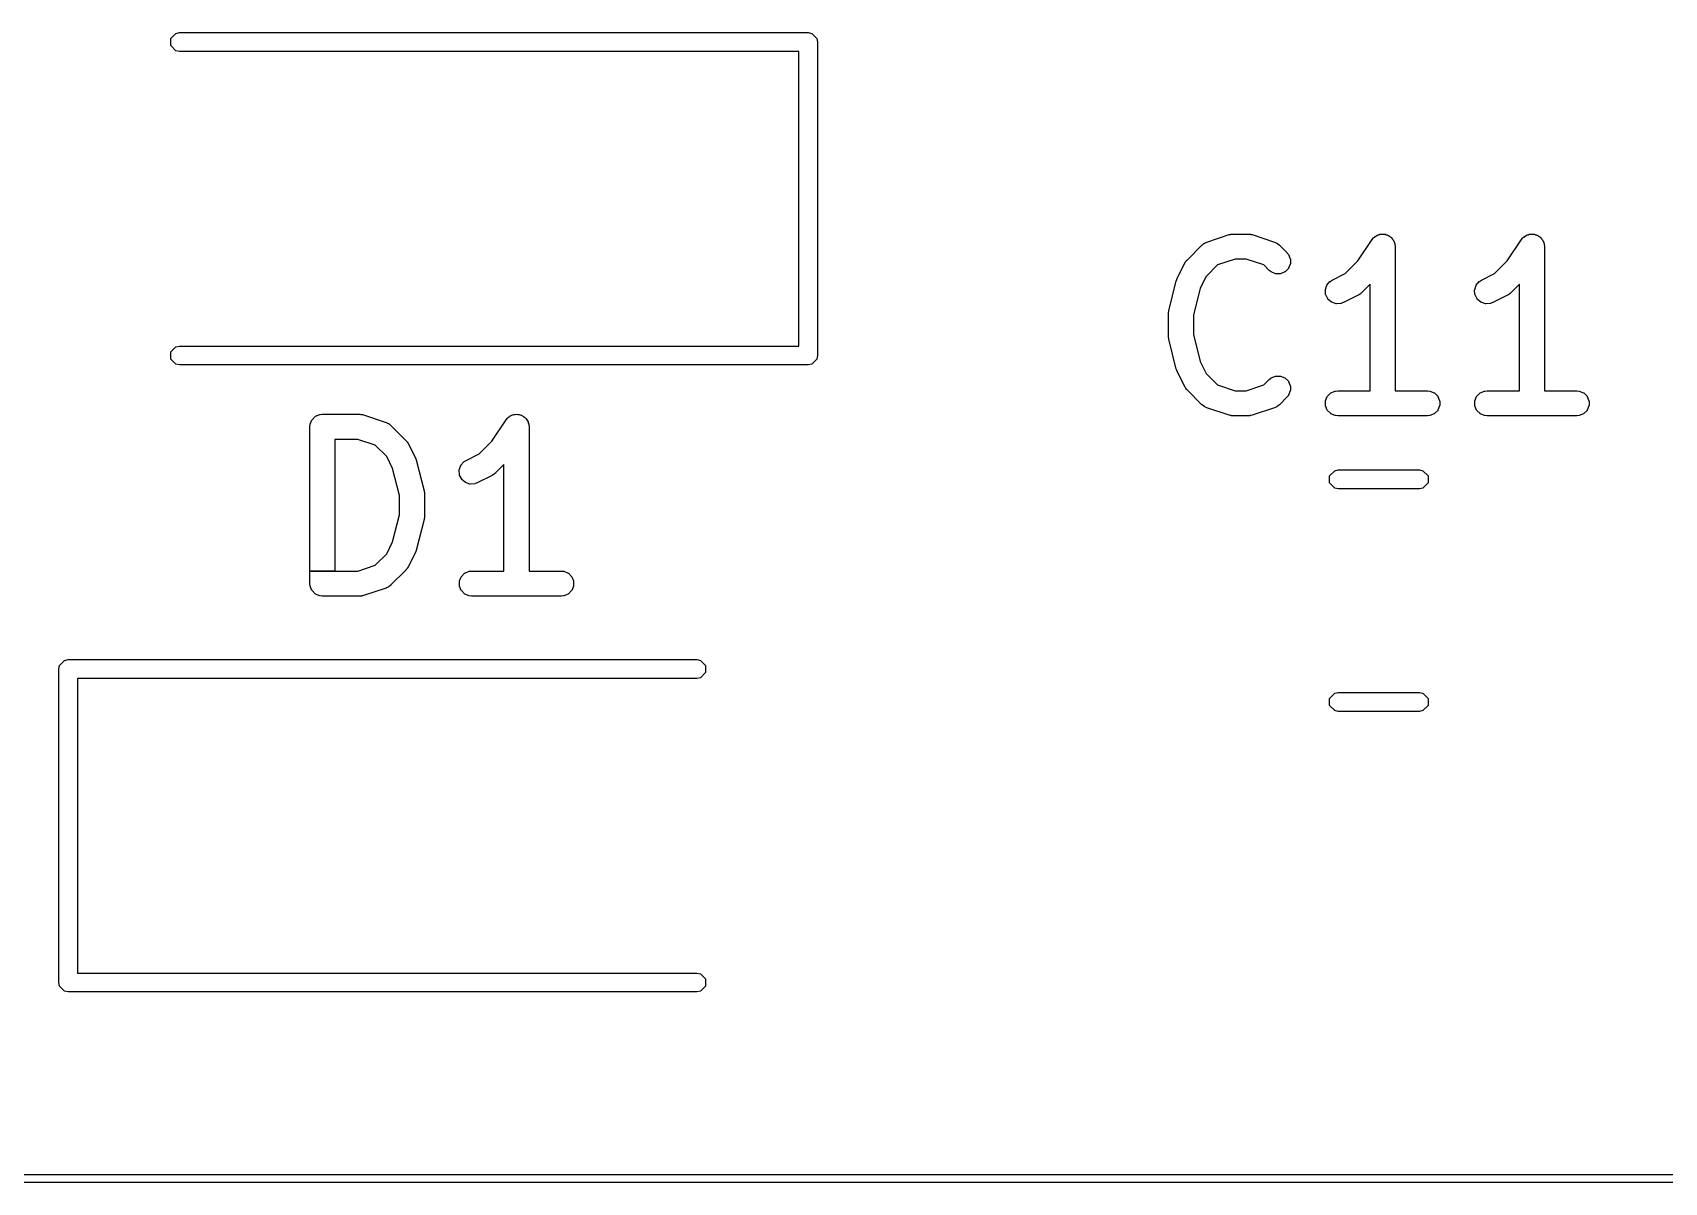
# Model space of a CAD drawing. Header units: inches. Extents: x 5.52 to 6.86, y -4.07 to -3.08.
# Drawn here: x 5.7643 to 6.1741, y -4.0659 to -3.7772 of the extents above; entities that cross this region are included whole.
import ezdxf

# ---------------------------------------------------------------- set-up
doc = ezdxf.new("R2010")
doc.units = ezdxf.units.IN
doc.header["$MEASUREMENT"] = 0
doc.layers.add('BLACK', color=7, linetype='CONTINUOUS')

msp = doc.modelspace()

# ---------------------------------------------------------------- linework, layer by layer
at = {"layer": 'BLACK', "linetype": 'CONTINUOUS'}
for p, q in [((5.799, -3.77862), (5.80028, -3.77735)), ((5.80028, -3.77735), (5.80118, -3.77717)), ((5.80118, -3.77717), (5.95906, -3.77717)), ((5.95906, -3.77717), (5.95996, -3.77735)), ((5.95996, -3.77735), (5.96124, -3.77862)), ((5.799, -3.78043), (5.799, -3.77862)), ((5.80028, -3.78171), (5.799, -3.78043)), ((5.80118, -3.78189), (5.80028, -3.78171)), ((5.96124, -3.77862), (5.96142, -3.77953)), ((5.96142, -3.77953), (5.96142, -3.85827)), ((5.95669, -3.78189), (5.80118, -3.78189)), ((5.95669, -3.85591), (5.95669, -3.78189)), ((6.0542, -3.8343), (6.05795, -3.83055)), ((6.05795, -3.83055), (6.05797, -3.83053)), ((6.05797, -3.83053), (6.05841, -3.83017)), ((6.05841, -3.83017), (6.05846, -3.83014)), ((6.05846, -3.83014), (6.05853, -3.83011)), ((6.05853, -3.83011), (6.05859, -3.83006)), ((6.05859, -3.83006), (6.05864, -3.83003)), ((6.05864, -3.83003), (6.05917, -3.82979)), ((6.05917, -3.82979), (6.05918, -3.82979)), ((6.05918, -3.82979), (6.06481, -3.82791)), ((6.06481, -3.82791), (6.06483, -3.82791)), ((6.06483, -3.82791), (6.0651, -3.82784)), ((6.0651, -3.82784), (6.06515, -3.82782)), ((6.06515, -3.82782), (6.06521, -3.82781)), ((6.06521, -3.82781), (6.0653, -3.8278)), ((6.0653, -3.8278), (6.06539, -3.82778)), ((6.06539, -3.82778), (6.06545, -3.82777)), ((6.06545, -3.82777), (6.06551, -3.82778)), ((6.06551, -3.82778), (6.06578, -3.82775)), ((6.06578, -3.82775), (6.0658, -3.82775)), ((6.0658, -3.82775), (6.06955, -3.82775)), ((6.06955, -3.82775), (6.06957, -3.82775)), ((6.06957, -3.82775), (6.06985, -3.82778)), ((6.06985, -3.82778), (6.06991, -3.82777)), ((6.06991, -3.82777), (6.06997, -3.82778)), ((6.06997, -3.82778), (6.07006, -3.8278)), ((6.07006, -3.8278), (6.07015, -3.82781)), ((6.07015, -3.82781), (6.07021, -3.82782)), ((6.07021, -3.82782), (6.07026, -3.82784)), ((6.07026, -3.82784), (6.07053, -3.82791)), ((6.07053, -3.82791), (6.07055, -3.82791)), ((6.07055, -3.82791), (6.07617, -3.82979)), ((6.07617, -3.82979), (6.07619, -3.82979)), ((6.07619, -3.82979), (6.07672, -3.83003)), ((6.07672, -3.83003), (6.07677, -3.83006)), ((6.07677, -3.83006), (6.07683, -3.83011)), ((6.07683, -3.83011), (6.07689, -3.83014)), ((6.07689, -3.83014), (6.07694, -3.83017)), ((6.07694, -3.83017), (6.07739, -3.83053)), ((6.07739, -3.83053), (6.07741, -3.83055)), ((6.07741, -3.83055), (6.07928, -3.83242)), ((6.0971, -3.83452), (6.10068, -3.82915)), ((6.10068, -3.82915), (6.10069, -3.82914)), ((6.10069, -3.82913), (6.10106, -3.82869)), ((6.10069, -3.82914), (6.1007, -3.82913)), ((6.1007, -3.82913), (6.10069, -3.82913)), ((6.10069, -3.82914), (6.10069, -3.82914)), ((6.10069, -3.82914), (6.10069, -3.82914)), ((6.10106, -3.82869), (6.1011, -3.82865)), ((6.1011, -3.82865), (6.10133, -3.8285)), ((6.10133, -3.8285), (6.10152, -3.8283)), ((6.10152, -3.8283), (6.10158, -3.82826)), ((6.10158, -3.82826), (6.10183, -3.82816)), ((6.10183, -3.82816), (6.10206, -3.82801)), ((6.10206, -3.82801), (6.10213, -3.82798)), ((6.10213, -3.82798), (6.1024, -3.82792)), ((6.1024, -3.82792), (6.10265, -3.82782)), ((6.10265, -3.82782), (6.10272, -3.82781)), ((6.10272, -3.82781), (6.10299, -3.82781)), ((6.10299, -3.82781), (6.10326, -3.82775)), ((6.10326, -3.82775), (6.10333, -3.82775)), ((6.10333, -3.82775), (6.1036, -3.82781)), ((6.1036, -3.82781), (6.10388, -3.82781)), ((6.10388, -3.82781), (6.10395, -3.82782)), ((6.10395, -3.82782), (6.1042, -3.82792)), ((6.1042, -3.82792), (6.10446, -3.82798)), ((6.10446, -3.82798), (6.10454, -3.82801)), ((6.10454, -3.82801), (6.10476, -3.82816)), ((6.10476, -3.82816), (6.10502, -3.82826)), ((6.10502, -3.82826), (6.10508, -3.8283)), ((6.10508, -3.8283), (6.10527, -3.82849)), ((6.10527, -3.82849), (6.10549, -3.82864)), ((6.10549, -3.82864), (6.10555, -3.8287)), ((6.10555, -3.8287), (6.1057, -3.82893)), ((6.1057, -3.82893), (6.10589, -3.82912)), ((6.10589, -3.82912), (6.10594, -3.82918)), ((6.10594, -3.82918), (6.10604, -3.82943)), ((6.10604, -3.82943), (6.10619, -3.82966)), ((6.10619, -3.82966), (6.10622, -3.82973)), ((6.10622, -3.82973), (6.10627, -3.82999)), ((6.10627, -3.82999), (6.10638, -3.83025)), ((6.10638, -3.83025), (6.10639, -3.8303)), ((6.10639, -3.8303), (6.10645, -3.83087)), ((6.10645, -3.83087), (6.10644, -3.83087)), ((6.10644, -3.83087), (6.10644, -3.83087)), ((6.10644, -3.83087), (6.10645, -3.83087)), ((6.10645, -3.83087), (6.10645, -3.83088)), ((6.10645, -3.83088), (6.10645, -3.8309)), ((6.10645, -3.8309), (6.10645, -3.86712)), ((6.1346, -3.83452), (6.13817, -3.82915)), ((6.13817, -3.82915), (6.13818, -3.82914)), ((6.13818, -3.82914), (6.13818, -3.82914)), ((6.13818, -3.82914), (6.13819, -3.82914)), ((6.13819, -3.82913), (6.13855, -3.82869)), ((6.13819, -3.82914), (6.13819, -3.82913)), ((6.13819, -3.82913), (6.13819, -3.82913)), ((6.13855, -3.82869), (6.1386, -3.82865)), ((6.1386, -3.82865), (6.13882, -3.8285)), ((6.13882, -3.8285), (6.13902, -3.8283)), ((6.13902, -3.8283), (6.13908, -3.82826)), ((6.13908, -3.82826), (6.13933, -3.82816)), ((6.13933, -3.82816), (6.13955, -3.82801)), ((6.13955, -3.82801), (6.13962, -3.82798)), ((6.13962, -3.82798), (6.13989, -3.82792)), ((6.13989, -3.82792), (6.14014, -3.82782)), ((6.14014, -3.82782), (6.14022, -3.82781)), ((6.14022, -3.82781), (6.14049, -3.82781)), ((6.14049, -3.82781), (6.14075, -3.82775)), ((6.14075, -3.82775), (6.14083, -3.82775)), ((6.14083, -3.82775), (6.1411, -3.82781)), ((6.1411, -3.82781), (6.14137, -3.82781)), ((6.14137, -3.82781), (6.14145, -3.82782)), ((6.14145, -3.82782), (6.1417, -3.82792)), ((6.1417, -3.82792), (6.14196, -3.82798)), ((6.14196, -3.82798), (6.14203, -3.82801)), ((6.14203, -3.82801), (6.14226, -3.82816)), ((6.14226, -3.82816), (6.14251, -3.82826)), ((6.14251, -3.82826), (6.14257, -3.8283)), ((6.14257, -3.8283), (6.14277, -3.82849)), ((6.14277, -3.82849), (6.14299, -3.82864)), ((6.14299, -3.82864), (6.14304, -3.8287)), ((6.14304, -3.8287), (6.1432, -3.82893)), ((6.1432, -3.82893), (6.14339, -3.82912)), ((6.14339, -3.82912), (6.14343, -3.82918)), ((6.14343, -3.82918), (6.14354, -3.82943)), ((6.14354, -3.82943), (6.14369, -3.82966)), ((6.14369, -3.82966), (6.14371, -3.82973)), ((6.14371, -3.82973), (6.14377, -3.82999)), ((6.14377, -3.82999), (6.14387, -3.83025)), ((6.14387, -3.83025), (6.14389, -3.8303)), ((6.14389, -3.8303), (6.14394, -3.83087)), ((6.14394, -3.83087), (6.14394, -3.83087)), ((6.14394, -3.83087), (6.14394, -3.83087)), ((6.14394, -3.83087), (6.14394, -3.83087)), ((6.14394, -3.83087), (6.14394, -3.83088)), ((6.14394, -3.83088), (6.14394, -3.8309)), ((6.14394, -3.8309), (6.14394, -3.86712)), ((6.05362, -3.8351), (6.05377, -3.83486)), ((6.05377, -3.83486), (6.05379, -3.83481)), ((6.05379, -3.83481), (6.05382, -3.83476)), ((6.05382, -3.83476), (6.05388, -3.83469)), ((6.05388, -3.83469), (6.05393, -3.83461)), ((6.05393, -3.83461), (6.05397, -3.83456)), ((6.05397, -3.83456), (6.05402, -3.83452)), ((6.05402, -3.83452), (6.05419, -3.83431)), ((6.05419, -3.83431), (6.0542, -3.8343)), ((6.06632, -3.83405), (6.06188, -3.83553)), ((6.06904, -3.83405), (6.06632, -3.83405)), ((6.07348, -3.83553), (6.06904, -3.83405)), ((6.07928, -3.83242), (6.07929, -3.83244)), ((6.07929, -3.83244), (6.07966, -3.83288)), ((6.07966, -3.83288), (6.07969, -3.83293)), ((6.07969, -3.83293), (6.08013, -3.834)), ((6.08013, -3.834), (6.08015, -3.83407)), ((6.08015, -3.83407), (6.08015, -3.83522)), ((6.09393, -3.83768), (6.0971, -3.83452)), ((6.13143, -3.83768), (6.1346, -3.83452)), ((6.05161, -3.83918), (6.0517, -3.83894)), ((6.0517, -3.83894), (6.05172, -3.8389)), ((6.05172, -3.8389), (6.05173, -3.83888)), ((6.05173, -3.83888), (6.05174, -3.83886)), ((6.05174, -3.83886), (6.05361, -3.83511)), ((6.05361, -3.83511), (6.05362, -3.8351)), ((6.05902, -3.83839), (6.05753, -3.84137)), ((6.06188, -3.83553), (6.05902, -3.83839)), ((6.07483, -3.83688), (6.07348, -3.83553)), ((6.07484, -3.83689), (6.07483, -3.83688)), ((6.07529, -3.83726), (6.07484, -3.83689)), ((6.07534, -3.83728), (6.07529, -3.83726)), ((6.0764, -3.83773), (6.07534, -3.83728)), ((6.07648, -3.83774), (6.0764, -3.83773)), ((6.07763, -3.83774), (6.07648, -3.83774)), ((6.0777, -3.83773), (6.07763, -3.83774)), ((6.07877, -3.83728), (6.0777, -3.83773)), ((6.07883, -3.83724), (6.07877, -3.83728)), ((6.07965, -3.83643), (6.07883, -3.83724)), ((6.07969, -3.83636), (6.07965, -3.83643)), ((6.08013, -3.8353), (6.07969, -3.83636)), ((6.08015, -3.83522), (6.08013, -3.8353)), ((6.09064, -3.83933), (6.09393, -3.83768)), ((6.12814, -3.83933), (6.13143, -3.83768)), ((6.04963, -3.84701), (6.0515, -3.83951)), ((6.0515, -3.83951), (6.05151, -3.83949)), ((6.05151, -3.83947), (6.05152, -3.83942)), ((6.05151, -3.83949), (6.05151, -3.83947)), ((6.05152, -3.83942), (6.05161, -3.83918)), ((6.05753, -3.84137), (6.05583, -3.84816)), ((6.08893, -3.84172), (6.0893, -3.84062)), ((6.08893, -3.84179), (6.08893, -3.84172)), ((6.08901, -3.84294), (6.08893, -3.84179)), ((6.08903, -3.84301), (6.08901, -3.84294)), ((6.08954, -3.84405), (6.08903, -3.84301)), ((6.0893, -3.84062), (6.08934, -3.84056)), ((6.08934, -3.84056), (6.09009, -3.83969)), ((6.09009, -3.83969), (6.09014, -3.83965)), ((6.09014, -3.83965), (6.09063, -3.83934)), ((6.09063, -3.83934), (6.09064, -3.83933)), ((6.09721, -3.84309), (6.09346, -3.84496)), ((6.09723, -3.84308), (6.09721, -3.84309)), ((6.09746, -3.84293), (6.09723, -3.84308)), ((6.09752, -3.84291), (6.09746, -3.84293)), ((6.09757, -3.84288), (6.09752, -3.84291)), ((6.09764, -3.84282), (6.09757, -3.84288)), ((6.09772, -3.84277), (6.09764, -3.84282)), ((6.09776, -3.84273), (6.09772, -3.84277)), ((6.0978, -3.84269), (6.09776, -3.84273)), ((6.09801, -3.84251), (6.0978, -3.84269)), ((6.09803, -3.8425), (6.09801, -3.84251)), ((6.10015, -3.84038), (6.09803, -3.8425)), ((6.10015, -3.86712), (6.10015, -3.84038)), ((6.12642, -3.84179), (6.12643, -3.84172)), ((6.1265, -3.84294), (6.12642, -3.84179)), ((6.12643, -3.84172), (6.12679, -3.84062)), ((6.12652, -3.84301), (6.1265, -3.84294)), ((6.12704, -3.84405), (6.12652, -3.84301)), ((6.12679, -3.84062), (6.12683, -3.84056)), ((6.12683, -3.84056), (6.12759, -3.83969)), ((6.12759, -3.83969), (6.12763, -3.83965)), ((6.12763, -3.83965), (6.12812, -3.83934)), ((6.12812, -3.83934), (6.12814, -3.83933)), ((6.1347, -3.84309), (6.13095, -3.84496)), ((6.13472, -3.84308), (6.1347, -3.84309)), ((6.13495, -3.84293), (6.13472, -3.84308)), ((6.13501, -3.84291), (6.13495, -3.84293)), ((6.13506, -3.84288), (6.13501, -3.84291)), ((6.13513, -3.84282), (6.13506, -3.84288)), ((6.13521, -3.84277), (6.13513, -3.84282)), ((6.13525, -3.84273), (6.13521, -3.84277)), ((6.1353, -3.84269), (6.13525, -3.84273)), ((6.13551, -3.84251), (6.1353, -3.84269)), ((6.13552, -3.8425), (6.13551, -3.84251)), ((6.13765, -3.84038), (6.13552, -3.8425)), ((6.13765, -3.86712), (6.13765, -3.84038)), ((6.04957, -3.84739), (6.04959, -3.84718)), ((6.04959, -3.84718), (6.0496, -3.84712)), ((6.0496, -3.84712), (6.04961, -3.8471)), ((6.04961, -3.8471), (6.04962, -3.84703)), ((6.04962, -3.84703), (6.04963, -3.84701)), ((6.08959, -3.84411), (6.08954, -3.84405)), ((6.09046, -3.84486), (6.08959, -3.84411)), ((6.09053, -3.8449), (6.09046, -3.84486)), ((6.09162, -3.84526), (6.09053, -3.8449)), ((6.0917, -3.84527), (6.09162, -3.84526)), ((6.09284, -3.84519), (6.0917, -3.84527)), ((6.0929, -3.84518), (6.09284, -3.84519)), ((6.09344, -3.84497), (6.0929, -3.84518)), ((6.09346, -3.84496), (6.09344, -3.84497)), ((6.12708, -3.84411), (6.12704, -3.84405)), ((6.12796, -3.84486), (6.12708, -3.84411)), ((6.12802, -3.8449), (6.12796, -3.84486)), ((6.12911, -3.84526), (6.12802, -3.8449)), ((6.12919, -3.84527), (6.12911, -3.84526)), ((6.13034, -3.84519), (6.12919, -3.84527)), ((6.1304, -3.84518), (6.13034, -3.84519)), ((6.13094, -3.84497), (6.1304, -3.84518)), ((6.13095, -3.84496), (6.13094, -3.84497)), ((6.04953, -3.84775), (6.04954, -3.84768)), ((6.04953, -3.84777), (6.04953, -3.84775)), ((6.04953, -3.8534), (6.04953, -3.84777)), ((6.04954, -3.8476), (6.04957, -3.84739)), ((6.04954, -3.84766), (6.04954, -3.8476)), ((6.04954, -3.84768), (6.04954, -3.84766)), ((6.05583, -3.84816), (6.05583, -3.85301)), ((6.04953, -3.85341), (6.04953, -3.8534)), ((6.04954, -3.85349), (6.04953, -3.85341)), ((6.04954, -3.85351), (6.04954, -3.85349)), ((6.04954, -3.85357), (6.04954, -3.85351)), ((6.04957, -3.85378), (6.04954, -3.85357)), ((6.04959, -3.85399), (6.04957, -3.85378)), ((6.0496, -3.85405), (6.04959, -3.85399)), ((6.04961, -3.85406), (6.0496, -3.85405)), ((6.04962, -3.85414), (6.04961, -3.85406)), ((6.04963, -3.85416), (6.04962, -3.85414)), ((6.0515, -3.86166), (6.04963, -3.85416)), ((6.05583, -3.85301), (6.05753, -3.8598)), ((5.799, -3.85736), (5.80028, -3.85609)), ((5.799, -3.85917), (5.799, -3.85736)), ((5.80028, -3.86045), (5.799, -3.85917)), ((5.80028, -3.85609), (5.80118, -3.85591)), ((5.80118, -3.85591), (5.95669, -3.85591)), ((5.96124, -3.85917), (5.95996, -3.86045)), ((5.96142, -3.85827), (5.96124, -3.85917)), ((5.80118, -3.86063), (5.80028, -3.86045)), ((5.95906, -3.86063), (5.80118, -3.86063)), ((5.95996, -3.86045), (5.95906, -3.86063)), ((6.05151, -3.86168), (6.0515, -3.86166)), ((6.05151, -3.8617), (6.05151, -3.86168)), ((6.05152, -3.86174), (6.05151, -3.8617)), ((6.05162, -3.86198), (6.05152, -3.86174)), ((6.0517, -3.86222), (6.05162, -3.86198)), ((6.05172, -3.86226), (6.0517, -3.86222)), ((6.05173, -3.86229), (6.05172, -3.86226)), ((6.05174, -3.8623), (6.05173, -3.86229)), ((6.05361, -3.86605), (6.05174, -3.8623)), ((6.05753, -3.8598), (6.05902, -3.86278)), ((6.05902, -3.86278), (6.06188, -3.86564)), ((6.07534, -3.86388), (6.0764, -3.86344)), ((6.0764, -3.86344), (6.07648, -3.86343)), ((6.07648, -3.86343), (6.07763, -3.86343)), ((6.07763, -3.86343), (6.0777, -3.86344)), ((6.0777, -3.86344), (6.07877, -3.86388)), ((6.05362, -3.86607), (6.05361, -3.86605)), ((6.05377, -3.8663), (6.05362, -3.86607)), ((6.05379, -3.86636), (6.05377, -3.8663)), ((6.05382, -3.86641), (6.05379, -3.86636)), ((6.05388, -3.86648), (6.05382, -3.86641)), ((6.05393, -3.86656), (6.05388, -3.86648)), ((6.05397, -3.8666), (6.05393, -3.86656)), ((6.05402, -3.86664), (6.05397, -3.8666)), ((6.05419, -3.86686), (6.05402, -3.86664)), ((6.0542, -3.86687), (6.05419, -3.86686)), ((6.05795, -3.87062), (6.0542, -3.86687)), ((6.06188, -3.86564), (6.06632, -3.86712)), ((6.06632, -3.86712), (6.06904, -3.86712)), ((6.06904, -3.86712), (6.07348, -3.86564)), ((6.07348, -3.86564), (6.07483, -3.86429)), ((6.07483, -3.86429), (6.07484, -3.86428)), ((6.07484, -3.86428), (6.07529, -3.86391)), ((6.07529, -3.86391), (6.07534, -3.86388)), ((6.07877, -3.86388), (6.07883, -3.86392)), ((6.07883, -3.86392), (6.07965, -3.86474)), ((6.07965, -3.86474), (6.07969, -3.8648)), ((6.07969, -3.8648), (6.08013, -3.86587)), ((6.08013, -3.86717), (6.07969, -3.86823)), ((6.08013, -3.86587), (6.08015, -3.86594)), ((6.08015, -3.86709), (6.08013, -3.86717)), ((6.08015, -3.86594), (6.08015, -3.86709)), ((6.08946, -3.86849), (6.09027, -3.86767)), ((6.09027, -3.86767), (6.09034, -3.86763)), ((6.09034, -3.86763), (6.0914, -3.86719)), ((6.0914, -3.86719), (6.09146, -3.86718)), ((6.09146, -3.86718), (6.09203, -3.86712)), ((6.09203, -3.86712), (6.09205, -3.86712)), ((6.09205, -3.86712), (6.10015, -3.86712)), ((6.10645, -3.86712), (6.11455, -3.86712)), ((6.11455, -3.86712), (6.11457, -3.86712)), ((6.11457, -3.86712), (6.11514, -3.86718)), ((6.11514, -3.86718), (6.1152, -3.86719)), ((6.1152, -3.86719), (6.11626, -3.86763)), ((6.11626, -3.86763), (6.11633, -3.86767)), ((6.11633, -3.86767), (6.11714, -3.86849)), ((6.12695, -3.86849), (6.12777, -3.86767)), ((6.12777, -3.86767), (6.12783, -3.86763)), ((6.12783, -3.86763), (6.12889, -3.86719)), ((6.12889, -3.86719), (6.12895, -3.86718)), ((6.12895, -3.86718), (6.12953, -3.86712)), ((6.12953, -3.86712), (6.12955, -3.86712)), ((6.12955, -3.86712), (6.13765, -3.86712)), ((6.14394, -3.86712), (6.15204, -3.86712)), ((6.15204, -3.86712), (6.15206, -3.86712)), ((6.15206, -3.86712), (6.15264, -3.86718)), ((6.15264, -3.86718), (6.15269, -3.86719)), ((6.15269, -3.86719), (6.15376, -3.86763)), ((6.15376, -3.86763), (6.15382, -3.86767)), ((6.15382, -3.86767), (6.15464, -3.86849)), ((6.05797, -3.87063), (6.05795, -3.87062)), ((6.05841, -3.871), (6.05797, -3.87063)), ((6.05846, -3.87103), (6.05841, -3.871)), ((6.05853, -3.87106), (6.05846, -3.87103)), ((6.05859, -3.87111), (6.05853, -3.87106)), ((6.05864, -3.87114), (6.05859, -3.87111)), ((6.05917, -3.87137), (6.05864, -3.87114)), ((6.05918, -3.87138), (6.05917, -3.87137)), ((6.06481, -3.87326), (6.05918, -3.87138)), ((6.07617, -3.87138), (6.07055, -3.87326)), ((6.07619, -3.87137), (6.07617, -3.87138)), ((6.07672, -3.87114), (6.07619, -3.87137)), ((6.07677, -3.87111), (6.07672, -3.87114)), ((6.07683, -3.87106), (6.07677, -3.87111)), ((6.07689, -3.87103), (6.07683, -3.87106)), ((6.07694, -3.871), (6.07689, -3.87103)), ((6.07739, -3.87063), (6.07694, -3.871)), ((6.07741, -3.87062), (6.07739, -3.87063)), ((6.07928, -3.86875), (6.07741, -3.87062)), ((6.07929, -3.86873), (6.07928, -3.86875)), ((6.07966, -3.86828), (6.07929, -3.86873)), ((6.07969, -3.86823), (6.07966, -3.86828)), ((6.08896, -3.86969), (6.08897, -3.86962)), ((6.08896, -3.87084), (6.08896, -3.86969)), ((6.08897, -3.87092), (6.08896, -3.87084)), ((6.08897, -3.86962), (6.08941, -3.86855)), ((6.08941, -3.87198), (6.08897, -3.87092)), ((6.08941, -3.86855), (6.08946, -3.86849)), ((6.11714, -3.86849), (6.11719, -3.86855)), ((6.11719, -3.86855), (6.11763, -3.86962)), ((6.11763, -3.87092), (6.11719, -3.87198)), ((6.11763, -3.86962), (6.11764, -3.86969)), ((6.11764, -3.87084), (6.11763, -3.87092)), ((6.11764, -3.86969), (6.11764, -3.87084)), ((6.12645, -3.86969), (6.12647, -3.86962)), ((6.12645, -3.87084), (6.12645, -3.86969)), ((6.12647, -3.87092), (6.12645, -3.87084)), ((6.12647, -3.86962), (6.12691, -3.86855)), ((6.12691, -3.87198), (6.12647, -3.87092)), ((6.12691, -3.86855), (6.12695, -3.86849)), ((6.15464, -3.86849), (6.15468, -3.86855)), ((6.15468, -3.86855), (6.15512, -3.86962)), ((6.15512, -3.87092), (6.15468, -3.87198)), ((6.15512, -3.86962), (6.15514, -3.86969)), ((6.15514, -3.87084), (6.15512, -3.87092)), ((6.15514, -3.86969), (6.15514, -3.87084)), ((5.83393, -3.87615), (5.83399, -3.87558)), ((5.83399, -3.87558), (5.834, -3.87552)), ((5.834, -3.87552), (5.83445, -3.87446)), ((5.83445, -3.87446), (5.83449, -3.87439)), ((5.83449, -3.87439), (5.8353, -3.87358)), ((5.8353, -3.87358), (5.83537, -3.87354)), ((5.83537, -3.87354), (5.83643, -3.8731)), ((5.83643, -3.8731), (5.83649, -3.87308)), ((5.83649, -3.87308), (5.83706, -3.87303)), ((5.83706, -3.87303), (5.83708, -3.87302)), ((5.83708, -3.87302), (5.84646, -3.87302)), ((5.84646, -3.87302), (5.84648, -3.87303)), ((5.84648, -3.87303), (5.84675, -3.87305)), ((5.84675, -3.87305), (5.84681, -3.87305)), ((5.84681, -3.87305), (5.84687, -3.87305)), ((5.84687, -3.87305), (5.84696, -3.87307)), ((5.84696, -3.87307), (5.84705, -3.87308)), ((5.84705, -3.87308), (5.84711, -3.8731)), ((5.84711, -3.8731), (5.84716, -3.87312)), ((5.84716, -3.87312), (5.84743, -3.87318)), ((5.84743, -3.87318), (5.84745, -3.87319)), ((5.84745, -3.87319), (5.85308, -3.87506)), ((5.85308, -3.87506), (5.85309, -3.87507)), ((5.85309, -3.87507), (5.85362, -3.8753)), ((5.85362, -3.8753), (5.85367, -3.87533)), ((5.85367, -3.87533), (5.85373, -3.87538)), ((5.85373, -3.87538), (5.8538, -3.87541)), ((5.8538, -3.87541), (5.85385, -3.87544)), ((5.85385, -3.87544), (5.85429, -3.87581)), ((5.85429, -3.87581), (5.85431, -3.87582)), ((5.85431, -3.87582), (5.85806, -3.87957)), ((5.87963, -3.87979), (5.88321, -3.87443)), ((5.88321, -3.87443), (5.88322, -3.87441)), ((5.88322, -3.87441), (5.88358, -3.87396)), ((5.88322, -3.87441), (5.88322, -3.87441)), ((5.88322, -3.87441), (5.88322, -3.87441)), ((5.88322, -3.87441), (5.88322, -3.87441)), ((5.88322, -3.87441), (5.88322, -3.87441)), ((5.88358, -3.87396), (5.88363, -3.87392)), ((5.88363, -3.87392), (5.88385, -3.87377)), ((5.88385, -3.87377), (5.88405, -3.87358)), ((5.88405, -3.87358), (5.88411, -3.87354)), ((5.88411, -3.87354), (5.88436, -3.87343)), ((5.88436, -3.87343), (5.88458, -3.87328)), ((5.88458, -3.87328), (5.88466, -3.87325)), ((5.88466, -3.87325), (5.88492, -3.8732)), ((5.88492, -3.8732), (5.88518, -3.8731)), ((5.88518, -3.8731), (5.88525, -3.87308)), ((5.88525, -3.87308), (5.88552, -3.87308)), ((5.88552, -3.87308), (5.88579, -3.87303)), ((5.88579, -3.87303), (5.88586, -3.87303)), ((5.88586, -3.87303), (5.88613, -3.87308)), ((5.88613, -3.87308), (5.8864, -3.87308)), ((5.8864, -3.87308), (5.88648, -3.8731)), ((5.88648, -3.8731), (5.88673, -3.8732)), ((5.88673, -3.8732), (5.88699, -3.87325)), ((5.88699, -3.87325), (5.88706, -3.87328)), ((5.88706, -3.87328), (5.88729, -3.87343)), ((5.88729, -3.87343), (5.88754, -3.87354)), ((5.88754, -3.87354), (5.88761, -3.87358)), ((5.88761, -3.87358), (5.8878, -3.87377)), ((5.8878, -3.87377), (5.88802, -3.87392)), ((5.88802, -3.87392), (5.88808, -3.87397)), ((5.88808, -3.87397), (5.88823, -3.8742)), ((5.88823, -3.8742), (5.88842, -3.87439)), ((5.88842, -3.87439), (5.88846, -3.87446)), ((5.88846, -3.87446), (5.88857, -3.87471)), ((5.88857, -3.87471), (5.88872, -3.87493)), ((5.88872, -3.87493), (5.88875, -3.875)), ((5.88875, -3.875), (5.8888, -3.87527)), ((5.8888, -3.87527), (5.8889, -3.87552)), ((5.8889, -3.87552), (5.88892, -3.87558)), ((5.88892, -3.87558), (5.88897, -3.87615)), ((6.06483, -3.87326), (6.06481, -3.87326)), ((6.0651, -3.87332), (6.06483, -3.87326)), ((6.06515, -3.87335), (6.0651, -3.87332)), ((6.06521, -3.87336), (6.06515, -3.87335)), ((6.0653, -3.87337), (6.06521, -3.87336)), ((6.06539, -3.87339), (6.0653, -3.87337)), ((6.06545, -3.87339), (6.06539, -3.87339)), ((6.06551, -3.87339), (6.06545, -3.87339)), ((6.06578, -3.87342), (6.06551, -3.87339)), ((6.0658, -3.87342), (6.06578, -3.87342)), ((6.06955, -3.87342), (6.0658, -3.87342)), ((6.06957, -3.87342), (6.06955, -3.87342)), ((6.06985, -3.87339), (6.06957, -3.87342)), ((6.06991, -3.87339), (6.06985, -3.87339)), ((6.06997, -3.87339), (6.06991, -3.87339)), ((6.07006, -3.87337), (6.06997, -3.87339)), ((6.07015, -3.87336), (6.07006, -3.87337)), ((6.07021, -3.87335), (6.07015, -3.87336)), ((6.07026, -3.87332), (6.07021, -3.87335)), ((6.07053, -3.87326), (6.07026, -3.87332)), ((6.07055, -3.87326), (6.07053, -3.87326)), ((6.08946, -3.87205), (6.08941, -3.87198)), ((6.09027, -3.87286), (6.08946, -3.87205)), ((6.09034, -3.87291), (6.09027, -3.87286)), ((6.0914, -3.87335), (6.09034, -3.87291)), ((6.09146, -3.87336), (6.0914, -3.87335)), ((6.09203, -3.87342), (6.09146, -3.87336)), ((6.09205, -3.87342), (6.09203, -3.87342)), ((6.11455, -3.87342), (6.09205, -3.87342)), ((6.11457, -3.87342), (6.11455, -3.87342)), ((6.11514, -3.87336), (6.11457, -3.87342)), ((6.1152, -3.87335), (6.11514, -3.87336)), ((6.11626, -3.87291), (6.1152, -3.87335)), ((6.11633, -3.87286), (6.11626, -3.87291)), ((6.11714, -3.87205), (6.11633, -3.87286)), ((6.11719, -3.87198), (6.11714, -3.87205)), ((6.12695, -3.87205), (6.12691, -3.87198)), ((6.12777, -3.87286), (6.12695, -3.87205)), ((6.12783, -3.87291), (6.12777, -3.87286)), ((6.12889, -3.87335), (6.12783, -3.87291)), ((6.12895, -3.87336), (6.12889, -3.87335)), ((6.12953, -3.87342), (6.12895, -3.87336)), ((6.12955, -3.87342), (6.12953, -3.87342)), ((6.15204, -3.87342), (6.12955, -3.87342)), ((6.15206, -3.87342), (6.15204, -3.87342)), ((6.15264, -3.87336), (6.15206, -3.87342)), ((6.15269, -3.87335), (6.15264, -3.87336)), ((6.15376, -3.87291), (6.15269, -3.87335)), ((6.15382, -3.87286), (6.15376, -3.87291)), ((6.15464, -3.87205), (6.15382, -3.87286)), ((6.15468, -3.87198), (6.15464, -3.87205)), ((5.83393, -3.87617), (5.83393, -3.87615)), ((5.83393, -3.91239), (5.83393, -3.87617)), ((5.84595, -3.87932), (5.84023, -3.87932)), ((5.84023, -3.87932), (5.84023, -3.91239)), ((5.85038, -3.8808), (5.84595, -3.87932)), ((5.85806, -3.87957), (5.85807, -3.87959)), ((5.85807, -3.87959), (5.85825, -3.8798)), ((5.85825, -3.8798), (5.85829, -3.87984)), ((5.85829, -3.87984), (5.85833, -3.87988)), ((5.85833, -3.87988), (5.85838, -3.87996)), ((5.85838, -3.87996), (5.85844, -3.88003)), ((5.85844, -3.88003), (5.85847, -3.88008)), ((5.85847, -3.88008), (5.85849, -3.88014)), ((5.87646, -3.88296), (5.87963, -3.87979)), ((5.88897, -3.87615), (5.88897, -3.87615)), ((5.88897, -3.87615), (5.88897, -3.87615)), ((5.88897, -3.87615), (5.88897, -3.87615)), ((5.88897, -3.87615), (5.88898, -3.87615)), ((5.88898, -3.87615), (5.88898, -3.87617)), ((5.88898, -3.87617), (5.88898, -3.91239)), ((5.85324, -3.88366), (5.85038, -3.8808)), ((5.85473, -3.88665), (5.85324, -3.88366)), ((5.85849, -3.88014), (5.85864, -3.88037)), ((5.85864, -3.88037), (5.85865, -3.88039)), ((5.85865, -3.88039), (5.86052, -3.88414)), ((5.86052, -3.88414), (5.86053, -3.88416)), ((5.86053, -3.88416), (5.86054, -3.88418)), ((5.86054, -3.88418), (5.86056, -3.88422)), ((5.87317, -3.88461), (5.87646, -3.88296)), ((5.85643, -3.89343), (5.85473, -3.88665)), ((5.86056, -3.88422), (5.86065, -3.88446)), ((5.86065, -3.88446), (5.86074, -3.8847)), ((5.86074, -3.8847), (5.86075, -3.88474)), ((5.86075, -3.88474), (5.86076, -3.88477)), ((5.86076, -3.88477), (5.86076, -3.88478)), ((5.86076, -3.88478), (5.86264, -3.89228)), ((5.87145, -3.88707), (5.87146, -3.88699)), ((5.87153, -3.88822), (5.87145, -3.88707)), ((5.87146, -3.88699), (5.87183, -3.8859)), ((5.87155, -3.88829), (5.87153, -3.88822)), ((5.87183, -3.8859), (5.87186, -3.88583)), ((5.87186, -3.88583), (5.87262, -3.88496)), ((5.87262, -3.88496), (5.87266, -3.88492)), ((5.87266, -3.88492), (5.87315, -3.88461)), ((5.87315, -3.88461), (5.87317, -3.88461)), ((5.87999, -3.88821), (5.87975, -3.88836)), ((5.88004, -3.88818), (5.87999, -3.88821)), ((5.88009, -3.88815), (5.88004, -3.88818)), ((5.88016, -3.8881), (5.88009, -3.88815)), ((5.88024, -3.88805), (5.88016, -3.8881)), ((5.88029, -3.88801), (5.88024, -3.88805)), ((5.88033, -3.88796), (5.88029, -3.88801)), ((5.88054, -3.88779), (5.88033, -3.88796)), ((5.88055, -3.88777), (5.88054, -3.88779)), ((5.88268, -3.88565), (5.88055, -3.88777)), ((5.88268, -3.91239), (5.88268, -3.88565)), ((6.09, -3.88847), (6.09128, -3.88719)), ((6.09128, -3.88719), (6.09218, -3.88701)), ((6.09218, -3.88701), (6.11254, -3.88701)), ((6.11254, -3.88701), (6.11345, -3.88719)), ((6.11345, -3.88719), (6.11472, -3.88847)), ((5.86264, -3.89228), (5.86264, -3.8923)), ((5.86264, -3.8923), (5.86265, -3.89238)), ((5.86265, -3.89238), (5.86266, -3.8924)), ((5.87207, -3.88932), (5.87155, -3.88829)), ((5.87212, -3.88938), (5.87207, -3.88932)), ((5.87299, -3.89014), (5.87212, -3.88938)), ((5.87305, -3.89017), (5.87299, -3.89014)), ((5.87415, -3.89054), (5.87305, -3.89017)), ((5.87422, -3.89055), (5.87415, -3.89054)), ((5.87537, -3.89047), (5.87422, -3.89055)), ((5.87543, -3.89045), (5.87537, -3.89047)), ((5.87597, -3.89025), (5.87543, -3.89045)), ((5.87599, -3.89024), (5.87597, -3.89025)), ((5.87974, -3.88836), (5.87599, -3.89024)), ((5.87975, -3.88836), (5.87974, -3.88836)), ((6.09, -3.89027), (6.09, -3.88847)), ((6.09128, -3.89155), (6.09, -3.89027)), ((6.09218, -3.89173), (6.09128, -3.89155)), ((6.11254, -3.89173), (6.09218, -3.89173)), ((6.11345, -3.89155), (6.11254, -3.89173)), ((6.11472, -3.89027), (6.11345, -3.89155)), ((6.11472, -3.88847), (6.11472, -3.89027)), ((5.85643, -3.89828), (5.85643, -3.89343)), ((5.86266, -3.8924), (5.86267, -3.89245)), ((5.86267, -3.89245), (5.86269, -3.89266)), ((5.86269, -3.89266), (5.86272, -3.89287)), ((5.86272, -3.89287), (5.86272, -3.89293)), ((5.86272, -3.89293), (5.86272, -3.89295)), ((5.86272, -3.89295), (5.86273, -3.89303)), ((5.86273, -3.89303), (5.86273, -3.89305)), ((5.86273, -3.89305), (5.86273, -3.89867)), ((5.85473, -3.90507), (5.85643, -3.89828)), ((5.86264, -3.89944), (5.86076, -3.90693)), ((5.86265, -3.89934), (5.86264, -3.89942)), ((5.86264, -3.89942), (5.86264, -3.89944)), ((5.86266, -3.89932), (5.86265, -3.89934)), ((5.86267, -3.89927), (5.86266, -3.89932)), ((5.86269, -3.89905), (5.86267, -3.89927)), ((5.86272, -3.89884), (5.86269, -3.89905)), ((5.86273, -3.89869), (5.86272, -3.89877)), ((5.86272, -3.89877), (5.86272, -3.89879)), ((5.86272, -3.89879), (5.86272, -3.89884)), ((5.86273, -3.89867), (5.86273, -3.89869)), ((5.85038, -3.91092), (5.85324, -3.90805)), ((5.85324, -3.90805), (5.85473, -3.90507)), ((5.86052, -3.90758), (5.85865, -3.91133)), ((5.86053, -3.90756), (5.86052, -3.90758)), ((5.86054, -3.90754), (5.86053, -3.90756)), ((5.86056, -3.9075), (5.86054, -3.90754)), ((5.86065, -3.90726), (5.86056, -3.9075)), ((5.86074, -3.90702), (5.86065, -3.90726)), ((5.86075, -3.90698), (5.86074, -3.90702)), ((5.86076, -3.90695), (5.86075, -3.90698)), ((5.86076, -3.90693), (5.86076, -3.90695)), ((5.83393, -3.91554), (5.83393, -3.91239)), ((5.83393, -3.91239), (5.84023, -3.91239)), ((5.84023, -3.91239), (5.83393, -3.91239)), ((5.84023, -3.91239), (5.84595, -3.91239)), ((5.84595, -3.91239), (5.85038, -3.91092)), ((5.85806, -3.91215), (5.85431, -3.9159)), ((5.85807, -3.91213), (5.85806, -3.91215)), ((5.85825, -3.91192), (5.85807, -3.91213)), ((5.85829, -3.91188), (5.85825, -3.91192)), ((5.85833, -3.91183), (5.85829, -3.91188)), ((5.85838, -3.91176), (5.85833, -3.91183)), ((5.85844, -3.91169), (5.85838, -3.91176)), ((5.85847, -3.91164), (5.85844, -3.91169)), ((5.85849, -3.91158), (5.85847, -3.91164)), ((5.85864, -3.91135), (5.85849, -3.91158)), ((5.85865, -3.91133), (5.85864, -3.91135)), ((5.87286, -3.91291), (5.87393, -3.91247)), ((5.87393, -3.91247), (5.87398, -3.91245)), ((5.87398, -3.91245), (5.87456, -3.9124)), ((5.87456, -3.9124), (5.87458, -3.91239)), ((5.87458, -3.91239), (5.88268, -3.91239)), ((5.88898, -3.91239), (5.89708, -3.91239)), ((5.89708, -3.91239), (5.89709, -3.9124)), ((5.89709, -3.9124), (5.89767, -3.91245)), ((5.89767, -3.91245), (5.89773, -3.91247)), ((5.89773, -3.91247), (5.89879, -3.91291)), ((5.83393, -3.91556), (5.83393, -3.91554)), ((5.83399, -3.91614), (5.83393, -3.91556)), ((5.834, -3.9162), (5.83399, -3.91614)), ((5.83445, -3.91726), (5.834, -3.9162)), ((5.85308, -3.91666), (5.84745, -3.91853)), ((5.85309, -3.91665), (5.85308, -3.91666)), ((5.85362, -3.91641), (5.85309, -3.91665)), ((5.85367, -3.91638), (5.85362, -3.91641)), ((5.85373, -3.91633), (5.85367, -3.91638)), ((5.8538, -3.91631), (5.85373, -3.91633)), ((5.85385, -3.91628), (5.8538, -3.91631)), ((5.85429, -3.91591), (5.85385, -3.91628)), ((5.85431, -3.9159), (5.85429, -3.91591)), ((5.87149, -3.91497), (5.8715, -3.91489)), ((5.87149, -3.91612), (5.87149, -3.91497)), ((5.8715, -3.9162), (5.87149, -3.91612)), ((5.8715, -3.91489), (5.87194, -3.91383)), ((5.87194, -3.91726), (5.8715, -3.9162)), ((5.87194, -3.91383), (5.87198, -3.91376)), ((5.87198, -3.91376), (5.8728, -3.91295)), ((5.8728, -3.91295), (5.87286, -3.91291)), ((5.89879, -3.91291), (5.89886, -3.91295)), ((5.89886, -3.91295), (5.89967, -3.91376)), ((5.89967, -3.91376), (5.89971, -3.91383)), ((5.89971, -3.91383), (5.90015, -3.91489)), ((5.90015, -3.9162), (5.89971, -3.91726)), ((5.90015, -3.91489), (5.90017, -3.91497)), ((5.90017, -3.91612), (5.90015, -3.9162)), ((5.90017, -3.91497), (5.90017, -3.91612)), ((5.83449, -3.91732), (5.83445, -3.91726)), ((5.8353, -3.91814), (5.83449, -3.91732)), ((5.83537, -3.91818), (5.8353, -3.91814)), ((5.83643, -3.91862), (5.83537, -3.91818)), ((5.83649, -3.91864), (5.83643, -3.91862)), ((5.83706, -3.91869), (5.83649, -3.91864)), ((5.83708, -3.91869), (5.83706, -3.91869)), ((5.84646, -3.91869), (5.83708, -3.91869)), ((5.84648, -3.91869), (5.84646, -3.91869)), ((5.84675, -3.91867), (5.84648, -3.91869)), ((5.84681, -3.91867), (5.84675, -3.91867)), ((5.84687, -3.91867), (5.84681, -3.91867)), ((5.84696, -3.91865), (5.84687, -3.91867)), ((5.84705, -3.91864), (5.84696, -3.91865)), ((5.84711, -3.91862), (5.84705, -3.91864)), ((5.84716, -3.9186), (5.84711, -3.91862)), ((5.84743, -3.91854), (5.84716, -3.9186)), ((5.84745, -3.91853), (5.84743, -3.91854)), ((5.87198, -3.91732), (5.87194, -3.91726)), ((5.8728, -3.91814), (5.87198, -3.91732)), ((5.87286, -3.91818), (5.8728, -3.91814)), ((5.87393, -3.91862), (5.87286, -3.91818)), ((5.87398, -3.91864), (5.87393, -3.91862)), ((5.87456, -3.91869), (5.87398, -3.91864)), ((5.87458, -3.91869), (5.87456, -3.91869)), ((5.89708, -3.91869), (5.87458, -3.91869)), ((5.89709, -3.91869), (5.89708, -3.91869)), ((5.89767, -3.91864), (5.89709, -3.91869)), ((5.89773, -3.91862), (5.89767, -3.91864)), ((5.89879, -3.91818), (5.89773, -3.91862)), ((5.89886, -3.91814), (5.89879, -3.91818)), ((5.89967, -3.91732), (5.89886, -3.91814)), ((5.89971, -3.91726), (5.89967, -3.91732)), ((5.77087, -3.93701), (5.77105, -3.9361)), ((5.77087, -4.01575), (5.77087, -3.93701)), ((5.77105, -3.9361), (5.77232, -3.93483)), ((5.77232, -3.93483), (5.77323, -3.93465)), ((5.77323, -3.93465), (5.9311, -3.93465)), ((5.9311, -3.93465), (5.93201, -3.93483)), ((5.93201, -3.93483), (5.93328, -3.9361)), ((5.93328, -3.9361), (5.93328, -3.93791)), ((5.9311, -3.93937), (5.77559, -3.93937)), ((5.77559, -3.93937), (5.77559, -4.01339)), ((5.93201, -3.93919), (5.9311, -3.93937)), ((5.93328, -3.93791), (5.93201, -3.93919)), ((6.09, -3.94437), (6.09128, -3.94309)), ((6.09, -3.94618), (6.09, -3.94437)), ((6.09128, -3.94309), (6.09218, -3.94291)), ((6.09218, -3.94291), (6.11254, -3.94291)), ((6.11254, -3.94291), (6.11345, -3.94309)), ((6.11345, -3.94309), (6.11472, -3.94437)), ((6.11472, -3.94437), (6.11472, -3.94618)), ((6.09128, -3.94746), (6.09, -3.94618)), ((6.09218, -3.94764), (6.09128, -3.94746)), ((6.11254, -3.94764), (6.09218, -3.94764)), ((6.11345, -3.94746), (6.11254, -3.94764)), ((6.11472, -3.94618), (6.11345, -3.94746)), ((5.77559, -4.01339), (5.9311, -4.01339)), ((5.9311, -4.01339), (5.93201, -4.01357)), ((5.93201, -4.01357), (5.93328, -4.01484)), ((5.93328, -4.01484), (5.93328, -4.01665)), ((5.77105, -4.01665), (5.77087, -4.01575)), ((5.77232, -4.01793), (5.77105, -4.01665)), ((5.77323, -4.01811), (5.77232, -4.01793)), ((5.9311, -4.01811), (5.77323, -4.01811)), ((5.93201, -4.01793), (5.9311, -4.01811)), ((5.93328, -4.01665), (5.93201, -4.01793)), ((5.52264, -4.06398), (6.85925, -4.06398)), ((6.86024, -4.06594), (5.52165, -4.06594))]:
    msp.add_line(p, q, dxfattribs=at)

doc.saveas('drawing.dxf')
